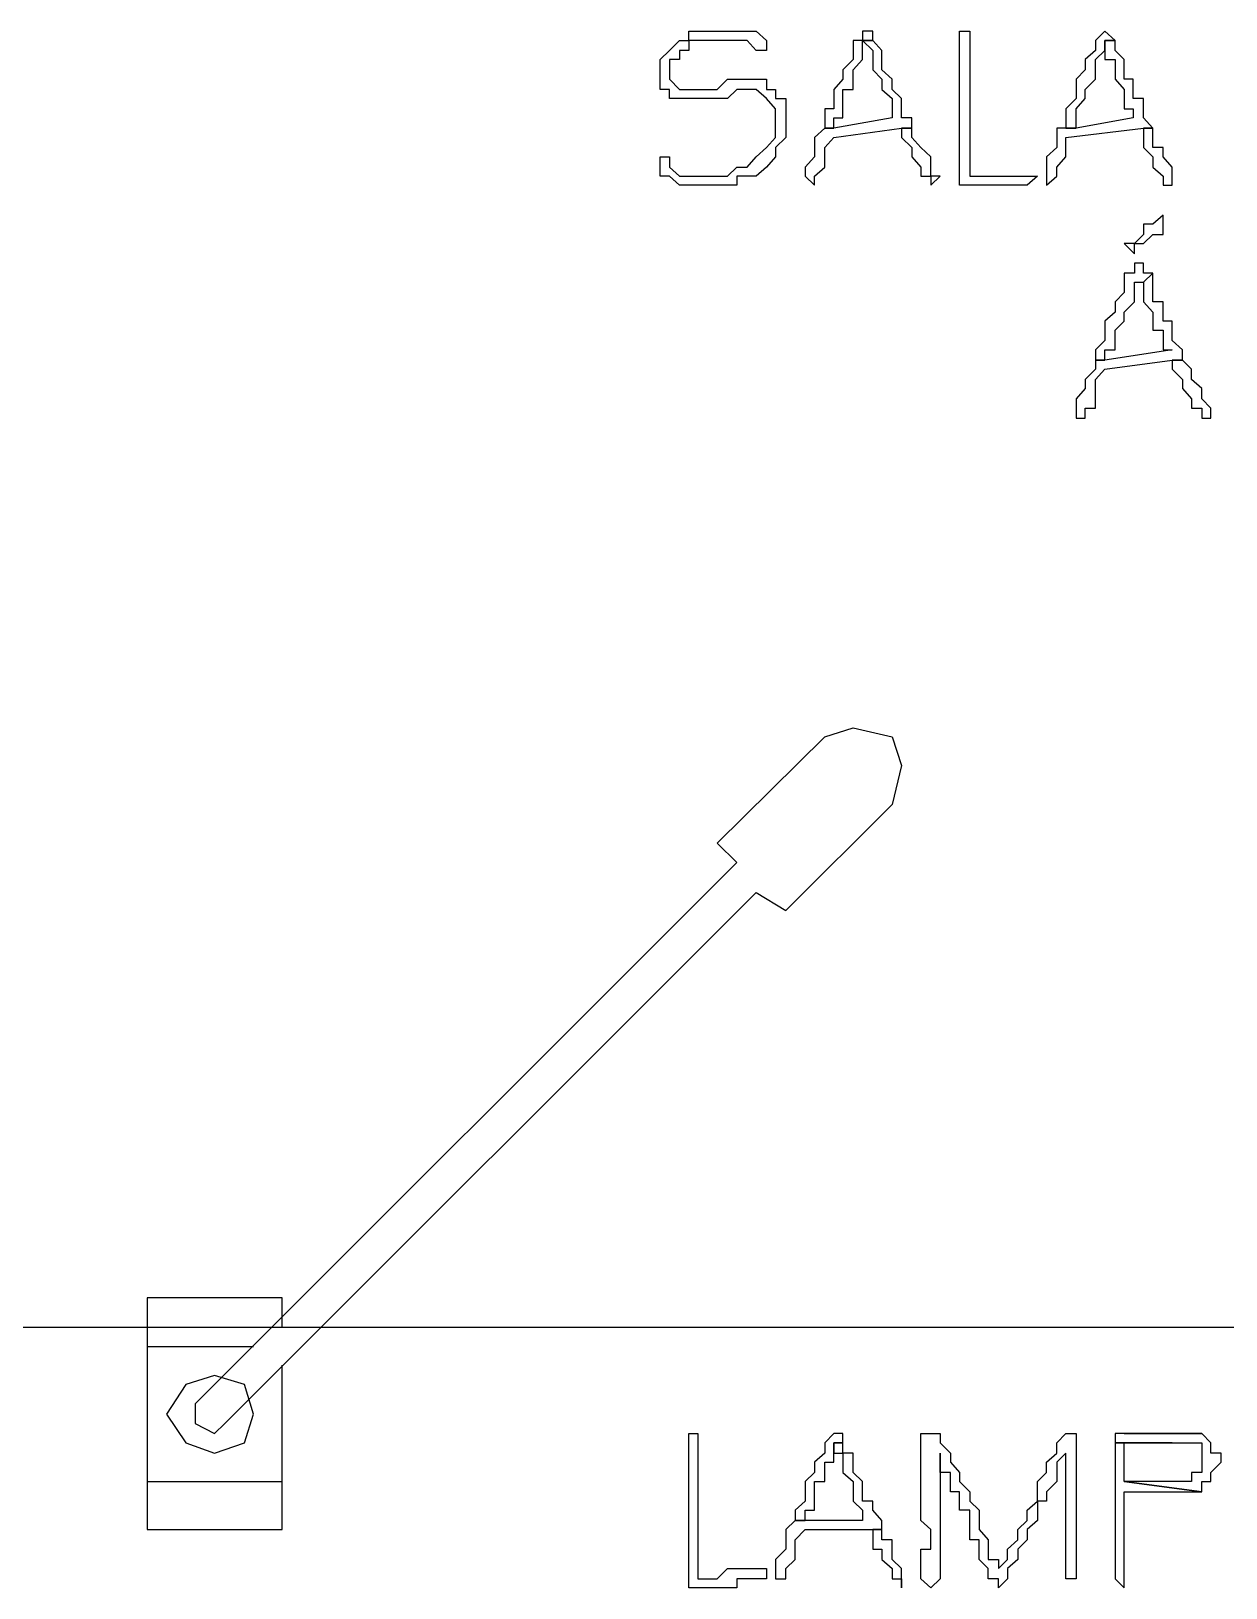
# Model space of a CAD drawing. Header units: millimetres. Extents: x -518.8 to -461.2, y 3.5 to 44.2.
# Drawn here: x -498.73 to -497.944, y 19.639 to 20.664 of the extents above; entities that cross this region are included whole.
import ezdxf

# ---------------------------------------------------------------- set-up
doc = ezdxf.new("R2010")
doc.units = ezdxf.units.MM
doc.header["$MEASUREMENT"] = 0
for name, color, linetype in [('151', 151, 'Continuous'), ('16', 16, 'Continuous'), ('MYSOLIDS', 7, 'Continuous')]:
    doc.layers.add(name, color=color, linetype=linetype)

msp = doc.modelspace()

# ---------------------------------------------------------------- linework, layer by layer
at = {"layer": '151'}
for points in [[(-498.2662, 20.1165), (-498.279, 20.1293), (-498.2083, 20.1992), (-498.2083, 20.1992), (-498.1895, 20.2052), (-498.1639, 20.1992), (-498.1579, 20.1804), (-498.1639, 20.1548)], [(-498.603, 19.7473), (-498.2534, 20.0969), (-498.2339, 20.0849), (-498.1639, 20.1548)], [(-498.6226, 19.7601), (-498.2662, 20.1165)], [(-498.5654, 19.83), (-498.6542, 19.83)], [(-498.6542, 19.83), (-498.6542, 19.6774)], [(-498.5654, 19.8105), (-498.5654, 19.83)], [(-498.5842, 19.7977), (-498.6542, 19.7977)], [(-498.5842, 19.7533), (-498.5902, 19.7729), (-498.6098, 19.7789), (-498.6286, 19.7729), (-498.6414, 19.7533), (-498.6286, 19.7345), (-498.6098, 19.7278), (-498.5902, 19.7345), (-498.5842, 19.7533)], [(-498.5654, 19.6774), (-498.5654, 19.7857)], [(-498.6226, 19.7601), (-498.6226, 19.7533), (-498.6226, 19.7473), (-498.6098, 19.7406), (-498.603, 19.7473)], [(-498.6542, 19.709), (-498.5654, 19.709)], [(-498.6542, 19.6774), (-498.5654, 19.6774)]]:
    msp.add_lwpolyline(points, dxfattribs=at)
at = {"layer": '16'}
msp.add_lwpolyline([(-494.5993, 19.8105), (-500.3797, 19.8105)], dxfattribs=at)
at = {"layer": 'MYSOLIDS'}
for points in [[(-498.2534, 20.6511), (-498.2534, 20.6511), (-498.2534, 20.6511), (-498.2534, 20.6511), (-498.2534, 20.6511), (-498.2594, 20.6578), (-498.2594, 20.6578), (-498.2662, 20.6578), (-498.2722, 20.6578), (-498.2722, 20.6578), (-498.279, 20.6578), (-498.285, 20.6578), (-498.285, 20.6578), (-498.2918, 20.6578), (-498.2978, 20.6578), (-498.2978, 20.6511), (-498.3038, 20.6511), (-498.3038, 20.6451), (-498.3105, 20.6451), (-498.3105, 20.6383), (-498.3105, 20.6383), (-498.3105, 20.6323), (-498.3038, 20.6255), (-498.3038, 20.6255), (-498.2978, 20.6255), (-498.2978, 20.6255), (-498.2918, 20.6255), (-498.2918, 20.6255), (-498.285, 20.6255), (-498.279, 20.6255), (-498.279, 20.6255), (-498.2722, 20.6323), (-498.2662, 20.6323), (-498.2594, 20.6323), (-498.2594, 20.6323), (-498.2534, 20.6323), (-498.2466, 20.6323), (-498.2466, 20.6255), (-498.2406, 20.6255), (-498.2406, 20.6255), (-498.2406, 20.6195), (-498.2339, 20.6195), (-498.2339, 20.6127), (-498.2339, 20.6067), (-498.2339, 20.6067), (-498.2339, 20.6), (-498.2339, 20.5939), (-498.2339, 20.5939), (-498.2406, 20.5872), (-498.2406, 20.5812), (-498.2406, 20.5812), (-498.2466, 20.5744), (-498.2466, 20.5744), (-498.2466, 20.5744), (-498.2534, 20.5684), (-498.2594, 20.5684), (-498.2594, 20.5684), (-498.2662, 20.5684), (-498.2662, 20.5624), (-498.2722, 20.5624), (-498.279, 20.5624), (-498.285, 20.5624), (-498.2918, 20.5624), (-498.2918, 20.5624), (-498.2978, 20.5624), (-498.2978, 20.5624), (-498.3038, 20.5624), (-498.3105, 20.5684), (-498.3105, 20.5684), (-498.3166, 20.5684), (-498.3166, 20.5744), (-498.3166, 20.5744), (-498.3166, 20.5812), (-498.3166, 20.5812), (-498.3166, 20.5812), (-498.3166, 20.5812), (-498.3166, 20.5812), (-498.3105, 20.5812), (-498.3105, 20.5812), (-498.3105, 20.5744), (-498.3105, 20.5744), (-498.3105, 20.5744), (-498.3038, 20.5684), (-498.3038, 20.5684), (-498.2978, 20.5684), (-498.2918, 20.5684), (-498.2918, 20.5684), (-498.285, 20.5684), (-498.279, 20.5684), (-498.2722, 20.5684), (-498.2722, 20.5684), (-498.2662, 20.5744), (-498.2594, 20.5744), (-498.2594, 20.5744), (-498.2534, 20.5812), (-498.2534, 20.5812), (-498.2534, 20.5812), (-498.2466, 20.5872), (-498.2466, 20.5872), (-498.2406, 20.5939), (-498.2406, 20.5939), (-498.2406, 20.6), (-498.2406, 20.6067), (-498.2406, 20.6067), (-498.2406, 20.6127), (-498.2466, 20.6195), (-498.2466, 20.6195), (-498.2466, 20.6195), (-498.2534, 20.6255), (-498.2594, 20.6255), (-498.2594, 20.6255), (-498.2662, 20.6255), (-498.2662, 20.6255), (-498.2722, 20.6195), (-498.279, 20.6195), (-498.285, 20.6195), (-498.285, 20.6195), (-498.2918, 20.6195), (-498.2978, 20.6195), (-498.3038, 20.6195), (-498.3038, 20.6195), (-498.3105, 20.6195), (-498.3105, 20.6255), (-498.3166, 20.6255), (-498.3166, 20.6323), (-498.3166, 20.6383), (-498.3166, 20.6383), (-498.3166, 20.6383), (-498.3166, 20.6451), (-498.3105, 20.6511), (-498.3105, 20.6511), (-498.3038, 20.6578), (-498.3038, 20.6578), (-498.2978, 20.6578), (-498.2978, 20.6639), (-498.2918, 20.6639), (-498.285, 20.6639), (-498.285, 20.6639), (-498.279, 20.6639), (-498.2722, 20.6639), (-498.2722, 20.6639), (-498.2662, 20.6639), (-498.2594, 20.6639), (-498.2594, 20.6639), (-498.2534, 20.6639), (-498.2466, 20.6578), (-498.2466, 20.6578), (-498.2466, 20.6511), (-498.2466, 20.6511), (-498.2466, 20.6511), (-498.2534, 20.6511), (-498.2534, 20.6511), (-498.2534, 20.6511), (-498.2534, 20.6511), (-498.2534, 20.6511)], [(-498.1835, 20.6639), (-498.1835, 20.6639), (-498.1835, 20.6639), (-498.1835, 20.6639), (-498.1835, 20.6578), (-498.1895, 20.6578), (-498.1895, 20.6511), (-498.1895, 20.6451), (-498.1963, 20.6383), (-498.1963, 20.6323), (-498.2023, 20.6255), (-498.2023, 20.6195), (-498.2023, 20.6195), (-498.2023, 20.6127), (-498.2083, 20.6127), (-498.2083, 20.6067), (-498.2083, 20.6), (-498.2023, 20.6), (-498.2023, 20.6067), (-498.1963, 20.6067), (-498.1963, 20.6127), (-498.1963, 20.6195), (-498.1963, 20.6255), (-498.1963, 20.6255), (-498.1895, 20.6255), (-498.1895, 20.6323), (-498.1895, 20.6383), (-498.1895, 20.6383), (-498.1835, 20.6451), (-498.1835, 20.6511), (-498.1835, 20.6578), (-498.1767, 20.6578), (-498.1767, 20.6578), (-498.1767, 20.6639), (-498.1835, 20.6639), (-498.1835, 20.6639)], [(-498.1128, 20.5684), (-498.1068, 20.5684), (-498.1068, 20.5684), (-498.1008, 20.5684), (-498.094, 20.5684), (-498.088, 20.5684), (-498.088, 20.5684), (-498.0812, 20.5684), (-498.0752, 20.5684), (-498.0752, 20.5684), (-498.0752, 20.5684), (-498.0684, 20.5684), (-498.0684, 20.5684), (-498.0684, 20.5684), (-498.0684, 20.5684), (-498.0684, 20.5684), (-498.0752, 20.5624), (-498.0752, 20.5624), (-498.0812, 20.5624), (-498.0812, 20.5624), (-498.088, 20.5624), (-498.088, 20.5624), (-498.094, 20.5624), (-498.1008, 20.5624), (-498.1068, 20.5624), (-498.1068, 20.5624), (-498.1128, 20.5624), (-498.1196, 20.5624), (-498.1196, 20.5624), (-498.1196, 20.5624), (-498.1196, 20.5624), (-498.1196, 20.5684), (-498.1196, 20.5684), (-498.1196, 20.5744), (-498.1196, 20.5744), (-498.1196, 20.5744), (-498.1196, 20.5812), (-498.1196, 20.5872), (-498.1196, 20.5872), (-498.1196, 20.5939), (-498.1196, 20.6), (-498.1196, 20.6067), (-498.1196, 20.6067), (-498.1196, 20.6127), (-498.1196, 20.6195), (-498.1196, 20.6195), (-498.1196, 20.6255), (-498.1196, 20.6323), (-498.1196, 20.6323), (-498.1196, 20.6383), (-498.1196, 20.6451), (-498.1196, 20.6451), (-498.1196, 20.6511), (-498.1196, 20.6578), (-498.1196, 20.6578), (-498.1196, 20.6639), (-498.1196, 20.6639), (-498.1196, 20.6639), (-498.1196, 20.6639), (-498.1128, 20.6639), (-498.1128, 20.6639), (-498.1128, 20.6578), (-498.1128, 20.6578), (-498.1128, 20.6578), (-498.1128, 20.6511), (-498.1128, 20.6451), (-498.1128, 20.6451), (-498.1128, 20.6383), (-498.1128, 20.6323), (-498.1128, 20.6323), (-498.1128, 20.6255), (-498.1128, 20.6195), (-498.1128, 20.6127), (-498.1128, 20.6127), (-498.1128, 20.6067), (-498.1128, 20.6067), (-498.1128, 20.6), (-498.1128, 20.5939), (-498.1128, 20.5872), (-498.1128, 20.5872), (-498.1128, 20.5872), (-498.1128, 20.5812), (-498.1128, 20.5744), (-498.1128, 20.5684), (-498.1128, 20.5684), (-498.1128, 20.5684), (-498.1128, 20.5684), (-498.1128, 20.5684)], [(-498.0241, 20.6639), (-498.0241, 20.6639), (-498.0241, 20.6639), (-498.0241, 20.6639), (-498.0301, 20.6578), (-498.0301, 20.6578), (-498.0301, 20.6511), (-498.0369, 20.6451), (-498.0369, 20.6383), (-498.0429, 20.6323), (-498.0429, 20.6255), (-498.0429, 20.6195), (-498.0429, 20.6195), (-498.0496, 20.6127), (-498.0496, 20.6127), (-498.0496, 20.6067), (-498.0496, 20.6), (-498.0429, 20.6), (-498.0429, 20.6067), (-498.0429, 20.6067), (-498.0429, 20.6127), (-498.0369, 20.6195), (-498.0369, 20.6255), (-498.0369, 20.6255), (-498.0369, 20.6255), (-498.0301, 20.6323), (-498.0301, 20.6383), (-498.0301, 20.6383), (-498.0301, 20.6451), (-498.0241, 20.6511), (-498.0241, 20.6578), (-498.0173, 20.6578), (-498.0173, 20.6578), (-498.0241, 20.6639), (-498.0241, 20.6639), (-498.0241, 20.6639)], [(-498.1767, 20.6578), (-498.1835, 20.6578), (-498.1767, 20.6511), (-498.1767, 20.6451), (-498.1767, 20.6451), (-498.1767, 20.6383), (-498.1707, 20.6323), (-498.1707, 20.6323), (-498.1707, 20.6255), (-498.1707, 20.6255), (-498.1639, 20.6195), (-498.1639, 20.6127), (-498.1639, 20.6127), (-498.1639, 20.6067), (-498.2023, 20.6), (-498.2083, 20.6), (-498.2083, 20.6), (-498.2151, 20.5939), (-498.2151, 20.5872), (-498.2151, 20.5872), (-498.2151, 20.5872), (-498.2151, 20.5812), (-498.2211, 20.5744), (-498.2211, 20.5684), (-498.2211, 20.5684), (-498.2211, 20.5684), (-498.2151, 20.5624), (-498.2151, 20.5624), (-498.2151, 20.5684), (-498.2151, 20.5684), (-498.2083, 20.5744), (-498.2083, 20.5744), (-498.2083, 20.5812), (-498.2083, 20.5872), (-498.2023, 20.5939), (-498.2023, 20.5939), (-498.1579, 20.6), (-498.1511, 20.6), (-498.1511, 20.6067), (-498.1579, 20.6067), (-498.1579, 20.6127), (-498.1579, 20.6195), (-498.1579, 20.6195), (-498.1639, 20.6255), (-498.1639, 20.6255), (-498.1639, 20.6323), (-498.1639, 20.6323), (-498.1707, 20.6383), (-498.1707, 20.6383), (-498.1707, 20.6451), (-498.1707, 20.6451), (-498.1707, 20.6511), (-498.1767, 20.6578), (-498.1767, 20.6578)], [(-498.0173, 20.6578), (-498.0241, 20.6578), (-498.0241, 20.6511), (-498.0241, 20.6451), (-498.0173, 20.6451), (-498.0173, 20.6383), (-498.0173, 20.6323), (-498.0173, 20.6323), (-498.0113, 20.6255), (-498.0113, 20.6255), (-498.0113, 20.6195), (-498.0113, 20.6127), (-498.0053, 20.6127), (-498.0053, 20.6067), (-498.0429, 20.6), (-498.0496, 20.6), (-498.0557, 20.6), (-498.0557, 20.5939), (-498.0557, 20.5872), (-498.0557, 20.5872), (-498.0557, 20.5872), (-498.0624, 20.5812), (-498.0624, 20.5744), (-498.0624, 20.5684), (-498.0624, 20.5684), (-498.0624, 20.5684), (-498.0624, 20.5624), (-498.0624, 20.5624), (-498.0557, 20.5684), (-498.0557, 20.5684), (-498.0557, 20.5744), (-498.0557, 20.5744), (-498.0496, 20.5812), (-498.0496, 20.5872), (-498.0496, 20.5939), (-498.0496, 20.5939), (-497.9985, 20.6), (-497.9925, 20.6), (-497.9985, 20.6067), (-497.9985, 20.6067), (-497.9985, 20.6127), (-497.9985, 20.6195), (-498.0053, 20.6195), (-498.0053, 20.6255), (-498.0053, 20.6255), (-498.0053, 20.6323), (-498.0113, 20.6323), (-498.0113, 20.6383), (-498.0113, 20.6383), (-498.0113, 20.6451), (-498.0113, 20.6451), (-498.0173, 20.6511), (-498.0173, 20.6578), (-498.0173, 20.6578)], [(-498.1511, 20.6), (-498.1579, 20.6), (-498.1579, 20.5939), (-498.1579, 20.5939), (-498.1511, 20.5872), (-498.1511, 20.5812), (-498.1511, 20.5812), (-498.1451, 20.5744), (-498.1451, 20.5684), (-498.1384, 20.5684), (-498.1384, 20.5624), (-498.1384, 20.5624), (-498.1384, 20.5624), (-498.1324, 20.5684), (-498.1384, 20.5684), (-498.1384, 20.5744), (-498.1384, 20.5812), (-498.1451, 20.5872), (-498.1451, 20.5872), (-498.1511, 20.5939), (-498.1511, 20.6), (-498.1511, 20.6)], [(-497.9925, 20.6), (-497.9985, 20.6), (-497.9985, 20.5939), (-497.9985, 20.5939), (-497.9985, 20.5872), (-497.9925, 20.5812), (-497.9925, 20.5812), (-497.9925, 20.5744), (-497.9857, 20.5684), (-497.9857, 20.5684), (-497.9857, 20.5624), (-497.9797, 20.5624), (-497.9797, 20.5624), (-497.9797, 20.5684), (-497.9797, 20.5684), (-497.9797, 20.5744), (-497.9857, 20.5812), (-497.9857, 20.5872), (-497.9925, 20.5872), (-497.9925, 20.5939), (-497.9925, 20.6), (-497.9925, 20.6)], [(-497.9857, 20.5428), (-497.9857, 20.5428), (-497.9925, 20.5368), (-497.9925, 20.5368), (-497.9985, 20.5368), (-497.9985, 20.53), (-497.9985, 20.53), (-498.0045, 20.524), (-498.0045, 20.524), (-498.0113, 20.524), (-498.0113, 20.524), (-498.0045, 20.5172), (-498.0045, 20.5172), (-498.0045, 20.524), (-497.9985, 20.524), (-497.9985, 20.524), (-497.9925, 20.53), (-497.9925, 20.53), (-497.9857, 20.53), (-497.9857, 20.5368), (-497.9857, 20.5368), (-497.9857, 20.5428), (-497.9857, 20.5428), (-497.9857, 20.5428), (-497.9857, 20.5428)], [(-497.9985, 20.5112), (-498.0045, 20.5112), (-498.0045, 20.5112), (-498.0045, 20.5112), (-498.0045, 20.5045), (-498.0113, 20.5045), (-498.0113, 20.4985), (-498.0113, 20.4917), (-498.0173, 20.4857), (-498.0173, 20.4789), (-498.0241, 20.4729), (-498.0241, 20.4669), (-498.0241, 20.4669), (-498.0241, 20.4601), (-498.0241, 20.4601), (-498.0301, 20.4541), (-498.0301, 20.4473), (-498.0241, 20.4473), (-498.0241, 20.4541), (-498.0173, 20.4541), (-498.0173, 20.4601), (-498.0173, 20.4669), (-498.0113, 20.4729), (-498.0113, 20.4729), (-498.0113, 20.4729), (-498.0113, 20.4789), (-498.0113, 20.4789), (-498.0045, 20.4857), (-498.0045, 20.4917), (-498.0045, 20.4985), (-497.9985, 20.4985), (-497.9925, 20.5045), (-497.9985, 20.5045), (-497.9985, 20.5112), (-497.9985, 20.5112), (-497.9985, 20.5112)], [(-497.9925, 20.5045), (-497.9985, 20.4985), (-497.9985, 20.4985), (-497.9985, 20.4917), (-497.9985, 20.4917), (-497.9985, 20.4857), (-497.9925, 20.4789), (-497.9925, 20.4789), (-497.9925, 20.4729), (-497.9925, 20.4669), (-497.9857, 20.4669), (-497.9857, 20.4601), (-497.9857, 20.4541), (-497.9797, 20.4541), (-498.0241, 20.4473), (-498.0301, 20.4473), (-498.0301, 20.4473), (-498.0301, 20.4413), (-498.0369, 20.4345), (-498.0369, 20.4345), (-498.0369, 20.4345), (-498.0369, 20.4285), (-498.0429, 20.4218), (-498.0429, 20.4157), (-498.0429, 20.4157), (-498.0429, 20.409), (-498.0369, 20.409), (-498.0369, 20.409), (-498.0369, 20.4157), (-498.0301, 20.4157), (-498.0301, 20.4218), (-498.0301, 20.4218), (-498.0301, 20.4285), (-498.0301, 20.4345), (-498.0241, 20.4413), (-498.0241, 20.4413), (-497.9797, 20.4473), (-497.973, 20.4473), (-497.973, 20.4541), (-497.973, 20.4541), (-497.9797, 20.4601), (-497.9797, 20.4669), (-497.9797, 20.4669), (-497.9797, 20.4729), (-497.9857, 20.4729), (-497.9857, 20.4789), (-497.9857, 20.4789), (-497.9857, 20.4857), (-497.9925, 20.4857), (-497.9925, 20.4917), (-497.9925, 20.4917), (-497.9925, 20.4985), (-497.9925, 20.5045), (-497.9925, 20.5045)], [(-497.973, 20.4473), (-497.9797, 20.4473), (-497.9797, 20.4413), (-497.9797, 20.4413), (-497.973, 20.4345), (-497.973, 20.4285), (-497.973, 20.4285), (-497.9669, 20.4218), (-497.9669, 20.4157), (-497.9602, 20.4157), (-497.9602, 20.409), (-497.9602, 20.409), (-497.9542, 20.409), (-497.9542, 20.4157), (-497.9542, 20.4157), (-497.9602, 20.4218), (-497.9602, 20.4285), (-497.9669, 20.4345), (-497.9669, 20.4345), (-497.9669, 20.4413), (-497.973, 20.4473), (-497.973, 20.4473)], [(-498.2918, 19.6451), (-498.285, 19.6451), (-498.279, 19.6451), (-498.279, 19.6451), (-498.2722, 19.6518), (-498.2662, 19.6518), (-498.2662, 19.6518), (-498.2594, 19.6518), (-498.2534, 19.6518), (-498.2534, 19.6518), (-498.2466, 19.6518), (-498.2466, 19.6518), (-498.2466, 19.6518), (-498.2466, 19.6451), (-498.2466, 19.6451), (-498.2466, 19.6451), (-498.2534, 19.6451), (-498.2534, 19.6451), (-498.2594, 19.6451), (-498.2594, 19.6451), (-498.2662, 19.6451), (-498.2662, 19.6391), (-498.2722, 19.6391), (-498.279, 19.6391), (-498.285, 19.6391), (-498.285, 19.6391), (-498.2918, 19.6391), (-498.2918, 19.6391), (-498.2918, 19.6391), (-498.2978, 19.6391), (-498.2978, 19.6391), (-498.2978, 19.6451), (-498.2978, 19.6451), (-498.2978, 19.6518), (-498.2978, 19.6518), (-498.2978, 19.6578), (-498.2978, 19.6578), (-498.2978, 19.6646), (-498.2978, 19.6706), (-498.2978, 19.6706), (-498.2978, 19.6774), (-498.2978, 19.6834), (-498.2978, 19.6902), (-498.2978, 19.6902), (-498.2978, 19.6962), (-498.2978, 19.6962), (-498.2978, 19.7022), (-498.2978, 19.709), (-498.2978, 19.715), (-498.2978, 19.715), (-498.2978, 19.7218), (-498.2978, 19.7278), (-498.2978, 19.7345), (-498.2978, 19.7345), (-498.2978, 19.7345), (-498.2978, 19.7406), (-498.2978, 19.7406), (-498.2978, 19.7406), (-498.2978, 19.7406), (-498.2918, 19.7406), (-498.2918, 19.7406), (-498.2918, 19.7406), (-498.2918, 19.7406), (-498.2918, 19.7345), (-498.2918, 19.7345), (-498.2918, 19.7278), (-498.2918, 19.7218), (-498.2918, 19.715), (-498.2918, 19.715), (-498.2918, 19.709), (-498.2918, 19.7022), (-498.2918, 19.6962), (-498.2918, 19.6962), (-498.2918, 19.6902), (-498.2918, 19.6902), (-498.2918, 19.6834), (-498.2918, 19.6774), (-498.2918, 19.6706), (-498.2918, 19.6706), (-498.2918, 19.6706), (-498.2918, 19.6646), (-498.2918, 19.6578), (-498.2918, 19.6518), (-498.2918, 19.6518), (-498.2918, 19.6451), (-498.2918, 19.6451), (-498.2918, 19.6451), (-498.2918, 19.6451)], [(-498.2023, 19.7406), (-498.2023, 19.7406), (-498.2023, 19.7406), (-498.2023, 19.7406), (-498.2083, 19.7345), (-498.2083, 19.7345), (-498.2083, 19.7278), (-498.2151, 19.7218), (-498.2151, 19.715), (-498.2211, 19.709), (-498.2211, 19.7022), (-498.2211, 19.7022), (-498.2211, 19.7022), (-498.2211, 19.6962), (-498.2278, 19.6902), (-498.2278, 19.6834), (-498.2278, 19.6834), (-498.2211, 19.6834), (-498.2211, 19.6834), (-498.2211, 19.6902), (-498.2151, 19.6902), (-498.2151, 19.6962), (-498.2151, 19.7022), (-498.2151, 19.7022), (-498.2151, 19.709), (-498.2083, 19.709), (-498.2083, 19.715), (-498.2083, 19.7218), (-498.2023, 19.7218), (-498.2023, 19.7278), (-498.2023, 19.7345), (-498.1963, 19.7345), (-498.1963, 19.7406), (-498.1963, 19.7406), (-498.2023, 19.7406), (-498.2023, 19.7406)], [(-498.1324, 19.7278), (-498.1324, 19.7218), (-498.1324, 19.715), (-498.1324, 19.715), (-498.1324, 19.709), (-498.1324, 19.7022), (-498.1324, 19.6962), (-498.1324, 19.6962), (-498.1324, 19.6902), (-498.1324, 19.6902), (-498.1324, 19.6834), (-498.1324, 19.6834), (-498.1324, 19.6774), (-498.1324, 19.6706), (-498.1324, 19.6646), (-498.1324, 19.6646), (-498.1324, 19.6578), (-498.1324, 19.6518), (-498.1324, 19.6518), (-498.1324, 19.6451), (-498.1384, 19.6391), (-498.1384, 19.6391), (-498.1384, 19.6391), (-498.1384, 19.6391), (-498.1384, 19.6391), (-498.1384, 19.6391), (-498.1451, 19.6451), (-498.1451, 19.6451), (-498.1451, 19.6451), (-498.1451, 19.6451), (-498.1451, 19.6518), (-498.1451, 19.6578), (-498.1451, 19.6646), (-498.1384, 19.6646), (-498.1384, 19.6706), (-498.1384, 19.6774), (-498.1451, 19.6834), (-498.1451, 19.6834), (-498.1451, 19.6902), (-498.1451, 19.6962), (-498.1451, 19.7022), (-498.1451, 19.709), (-498.1451, 19.709), (-498.1451, 19.715), (-498.1451, 19.7218), (-498.1451, 19.7218), (-498.1451, 19.7278), (-498.1451, 19.7345), (-498.1451, 19.7345), (-498.1451, 19.7345), (-498.1451, 19.7345), (-498.1451, 19.7406), (-498.1451, 19.7406), (-498.1384, 19.7406), (-498.1384, 19.7406), (-498.1384, 19.7406), (-498.1324, 19.7406), (-498.1324, 19.7345), (-498.1256, 19.7278), (-498.1256, 19.7278), (-498.1256, 19.7218), (-498.1256, 19.7218), (-498.1196, 19.715), (-498.1196, 19.715), (-498.1196, 19.709), (-498.1128, 19.7022), (-498.1128, 19.7022), (-498.1128, 19.6962), (-498.1068, 19.6902), (-498.1068, 19.6834), (-498.1068, 19.6834), (-498.1068, 19.6774), (-498.1008, 19.6706), (-498.1008, 19.6706), (-498.1008, 19.6646), (-498.1008, 19.6578), (-498.094, 19.6578), (-498.094, 19.6518), (-498.094, 19.6518), (-498.094, 19.6518), (-498.088, 19.6578), (-498.088, 19.6578), (-498.088, 19.6646), (-498.088, 19.6646), (-498.0812, 19.6706), (-498.0812, 19.6774), (-498.0812, 19.6774), (-498.0752, 19.6834), (-498.0752, 19.6902), (-498.0752, 19.6902), (-498.0684, 19.6962), (-498.0684, 19.7022), (-498.0684, 19.709), (-498.0624, 19.715), (-498.0624, 19.715), (-498.0624, 19.7218), (-498.0557, 19.7278), (-498.0557, 19.7278), (-498.0557, 19.7345), (-498.0557, 19.7345), (-498.0496, 19.7406), (-498.0496, 19.7406), (-498.0496, 19.7406), (-498.0496, 19.7406), (-498.0429, 19.7406), (-498.0429, 19.7406), (-498.0429, 19.7406), (-498.0429, 19.7406), (-498.0429, 19.6451), (-498.0429, 19.6451), (-498.0429, 19.6451), (-498.0429, 19.6451), (-498.0429, 19.6451), (-498.0496, 19.6451), (-498.0496, 19.6451), (-498.0496, 19.6451), (-498.0496, 19.6451), (-498.0496, 19.7278), (-498.0557, 19.7218), (-498.0557, 19.715), (-498.0557, 19.709), (-498.0624, 19.7022), (-498.0624, 19.6962), (-498.0684, 19.6962), (-498.0684, 19.6902), (-498.0684, 19.6834), (-498.0752, 19.6774), (-498.0752, 19.6774), (-498.0752, 19.6706), (-498.0752, 19.6706), (-498.0812, 19.6646), (-498.0812, 19.6646), (-498.0812, 19.6578), (-498.0812, 19.6578), (-498.0812, 19.6578), (-498.088, 19.6518), (-498.088, 19.6451), (-498.094, 19.6391), (-498.094, 19.6391), (-498.094, 19.6391), (-498.094, 19.6451), (-498.094, 19.6451), (-498.1008, 19.6451), (-498.1008, 19.6518), (-498.1008, 19.6518), (-498.1008, 19.6518), (-498.1068, 19.6578), (-498.1068, 19.6646), (-498.1068, 19.6706), (-498.1128, 19.6706), (-498.1128, 19.6774), (-498.1128, 19.6834), (-498.1128, 19.6902), (-498.1196, 19.6902), (-498.1196, 19.6962), (-498.1196, 19.7022), (-498.1256, 19.7022), (-498.1256, 19.709), (-498.1256, 19.715), (-498.1324, 19.715), (-498.1324, 19.7218), (-498.1324, 19.7218), (-498.1324, 19.7278), (-498.1324, 19.7278), (-498.1324, 19.7278), (-498.1324, 19.7278), (-498.1324, 19.7278)], [(-498.0113, 19.7406), (-498.0173, 19.7406), (-498.0173, 19.7406), (-498.0173, 19.7345), (-498.0173, 19.7345), (-497.9797, 19.7345), (-497.973, 19.7345), (-497.973, 19.7345), (-497.9669, 19.7345), (-497.9602, 19.7345), (-497.9602, 19.7345), (-497.9602, 19.7278), (-497.9602, 19.7218), (-497.9602, 19.7218), (-497.9602, 19.7218), (-497.9602, 19.715), (-497.9669, 19.715), (-497.9669, 19.709), (-497.973, 19.709), (-497.973, 19.709), (-497.9797, 19.709), (-497.9797, 19.709), (-497.9857, 19.709), (-497.9925, 19.709), (-497.9985, 19.709), (-498.0045, 19.709), (-498.0113, 19.709), (-497.9602, 19.7022), (-497.9602, 19.709), (-497.9542, 19.709), (-497.9542, 19.715), (-497.9542, 19.715), (-497.9474, 19.7218), (-497.9474, 19.7218), (-497.9474, 19.7278), (-497.9542, 19.7278), (-497.9542, 19.7345), (-497.9542, 19.7345), (-497.9602, 19.7406), (-498.0113, 19.7406), (-498.0113, 19.7406), (-498.0113, 19.7406), (-498.0113, 19.7406)], [(-497.9797, 19.7406), (-497.9797, 19.7406), (-497.9857, 19.7406), (-497.9925, 19.7406), (-497.9925, 19.7406), (-497.9985, 19.7406), (-498.0045, 19.7406), (-498.0113, 19.7406), (-497.9602, 19.7406), (-497.9602, 19.7406), (-497.9669, 19.7406), (-497.973, 19.7406), (-497.9797, 19.7406), (-497.9797, 19.7406)], [(-498.1963, 19.7345), (-498.2023, 19.7345), (-498.2023, 19.7278), (-498.1963, 19.7278), (-498.1963, 19.7218), (-498.1963, 19.715), (-498.1963, 19.715), (-498.1895, 19.709), (-498.1895, 19.709), (-498.1895, 19.7022), (-498.1895, 19.6962), (-498.1835, 19.6902), (-498.1835, 19.6902), (-498.1835, 19.6834), (-498.2211, 19.6834), (-498.2278, 19.6834), (-498.2339, 19.6774), (-498.2339, 19.6706), (-498.2339, 19.6706), (-498.2339, 19.6646), (-498.2339, 19.6646), (-498.2406, 19.6578), (-498.2406, 19.6518), (-498.2406, 19.6451), (-498.2406, 19.6451), (-498.2406, 19.6451), (-498.2406, 19.6451), (-498.2339, 19.6451), (-498.2339, 19.6451), (-498.2339, 19.6518), (-498.2278, 19.6578), (-498.2278, 19.6578), (-498.2278, 19.6646), (-498.2278, 19.6646), (-498.2278, 19.6706), (-498.2211, 19.6774), (-498.1767, 19.6774), (-498.1707, 19.6774), (-498.1707, 19.6834), (-498.1767, 19.6902), (-498.1767, 19.6902), (-498.1767, 19.6962), (-498.1835, 19.6962), (-498.1835, 19.7022), (-498.1835, 19.709), (-498.1835, 19.709), (-498.1895, 19.715), (-498.1895, 19.715), (-498.1895, 19.7218), (-498.1895, 19.7218), (-498.1895, 19.7278), (-498.1963, 19.7278), (-498.1963, 19.7345), (-498.1963, 19.7345)], [(-498.0173, 19.7345), (-498.0173, 19.7345), (-498.0173, 19.7345), (-498.0173, 19.7278), (-498.0173, 19.7218), (-498.0173, 19.715), (-498.0173, 19.715), (-498.0173, 19.709), (-498.0173, 19.7022), (-498.0173, 19.7022), (-498.0173, 19.6962), (-498.0173, 19.6902), (-498.0173, 19.6834), (-498.0173, 19.6834), (-498.0173, 19.6774), (-498.0173, 19.6706), (-498.0173, 19.6646), (-498.0173, 19.6646), (-498.0173, 19.6578), (-498.0173, 19.6518), (-498.0173, 19.6518), (-498.0173, 19.6451), (-498.0173, 19.6451), (-498.0113, 19.6391), (-498.0113, 19.6451), (-498.0113, 19.6451), (-498.0113, 19.6451), (-498.0113, 19.6518), (-498.0113, 19.6578), (-498.0113, 19.6646), (-498.0113, 19.6646), (-498.0113, 19.6706), (-498.0113, 19.6774), (-498.0113, 19.6774), (-498.0113, 19.6834), (-498.0113, 19.6902), (-498.0113, 19.6962), (-498.0113, 19.6962), (-498.0113, 19.7022), (-498.0053, 19.7022), (-498.0053, 19.7022), (-497.9985, 19.7022), (-497.9925, 19.7022), (-497.9857, 19.7022), (-497.9797, 19.7022), (-497.9797, 19.7022), (-497.973, 19.7022), (-497.9669, 19.7022), (-497.9669, 19.7022), (-497.9602, 19.7022), (-498.0113, 19.709), (-498.0113, 19.709), (-498.0113, 19.715), (-498.0113, 19.715), (-498.0113, 19.7218), (-498.0113, 19.7278), (-498.0113, 19.7278), (-498.0113, 19.7345), (-498.0053, 19.7345), (-497.9985, 19.7345), (-497.9925, 19.7345), (-497.9925, 19.7345), (-497.9925, 19.7345), (-497.9857, 19.7345), (-497.9797, 19.7345), (-497.9797, 19.7345), (-498.0173, 19.7345), (-498.0173, 19.7345)], [(-498.1707, 19.6774), (-498.1767, 19.6774), (-498.1767, 19.6774), (-498.1767, 19.6706), (-498.1767, 19.6646), (-498.1707, 19.6646), (-498.1707, 19.6578), (-498.1639, 19.6518), (-498.1639, 19.6451), (-498.1639, 19.6451), (-498.1579, 19.6451), (-498.1579, 19.6391), (-498.1579, 19.6451), (-498.1579, 19.6451), (-498.1579, 19.6451), (-498.1579, 19.6518), (-498.1639, 19.6578), (-498.1639, 19.6646), (-498.1639, 19.6706), (-498.1707, 19.6706), (-498.1707, 19.6774), (-498.1707, 19.6774)]]:
    msp.add_lwpolyline(points, dxfattribs=at)

doc.saveas('drawing.dxf')
